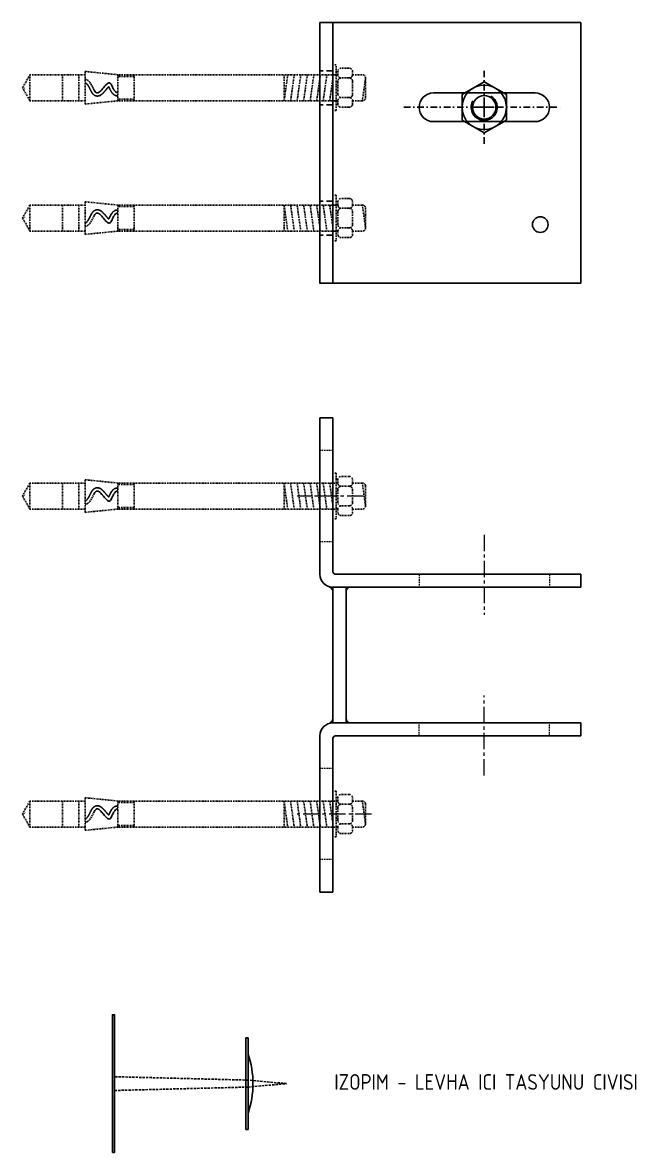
# Model space of a CAD drawing. Header units: millimetres. Extents: x -74804 to -74014, y 42042 to 42869.
# Drawn here: x -74804.5 to -74569.1, y 42042.5 to 42475.9 of the extents above; entities that cross this region are included whole.
import ezdxf

# ---------------------------------------------------------------- set-up
doc = ezdxf.new("R2010")
doc.units = ezdxf.units.MM
for name, pattern in [('CENTER', [2, 1.25, -0.25, 0.25, -0.25]), ('DASHDOT', [1, 0.5, -0.25, 0, -0.25]), ('HIDDEN', [0.375, 0.25, -0.125]), ('HIDDEN2', [0.1875, 0.125, -0.0625])]:
    doc.linetypes.add(name, pattern=pattern)
for name, color, linetype in [('ART_AKS', 1, 'DASHDOT'), ('ART_ANKRAJ', 83, 'Continuous'), ('ART_DUBEL', 55, 'Continuous'), ('ART_IZOPIM', 44, 'Continuous'), ('ART_YZ', 3, 'Continuous'), ('GÖR-PROFIL', 172, 'Continuous'), ('Vida-Aksesuar', 8, 'Continuous'), ('ÇELİK', 62, 'Continuous')]:
    doc.layers.add(name, color=color, linetype=linetype)
doc.layers.add('ART_AKSESUAR', color=11, linetype='Continuous', lineweight=13)
doc.styles.add('YZ', font='archs.shx', dxfattribs={"width": 0.7})

# ---------------------------------------------------------------- blocks, each defined once
blk = doc.blocks.new("120'lik_Dubel")
at = {"layer": 'ART_DUBEL', "linetype": 'DASHDOT'}
for p, q in [((9439.29, 62684.62), (9444.29, 62687.37)), ((9439.29, 62663.37), (9439.29, 62684.62)), ((9439.29, 62684.62), (9449.29, 62684.62)), ((9444.29, 62687.37), (9449.29, 62684.62)), ((9449.29, 62663.37), (9449.29, 62684.62)), ((9439.29, 62672.12), (9449.29, 62672.12)), ((9439.29, 62665.87), (9449.29, 62665.87)), ((9445.15, 62662.26), (9445.09, 62662.22)), ((9445.22, 62662.3), (9445.15, 62662.26)), ((9445.28, 62662.35), (9445.22, 62662.3)), ((9445.34, 62662.39), (9445.28, 62662.35)), ((9445.4, 62662.43), (9445.34, 62662.39)), ((9445.45, 62662.47), (9445.4, 62662.43)), ((9445.51, 62662.51), (9445.45, 62662.47)), ((9445.56, 62662.56), (9445.51, 62662.51)), ((9445.61, 62662.6), (9445.56, 62662.56)), ((9445.66, 62662.64), (9445.61, 62662.6)), ((9445.71, 62662.69), (9445.66, 62662.64)), ((9445.76, 62662.73), (9445.71, 62662.69)), ((9445.8, 62662.78), (9445.76, 62662.73)), ((9445.85, 62662.83), (9445.8, 62662.78)), ((9445.9, 62662.88), (9445.85, 62662.83)), ((9445.94, 62662.93), (9445.9, 62662.88)), ((9445.98, 62662.98), (9445.94, 62662.93)), ((9446.03, 62663.04), (9445.98, 62662.98)), ((9446.07, 62663.1), (9446.03, 62663.04)), ((9446.11, 62663.16), (9446.07, 62663.1)), ((9446.14, 62663.21), (9446.11, 62663.16)), ((9446.17, 62663.27), (9446.14, 62663.21)), ((9446.2, 62663.32), (9446.17, 62663.27)), ((9446.22, 62663.37), (9446.2, 62663.32)), ((9447.3, 62662.68), (9446.9, 62662.09)), ((9447.54, 62663.37), (9447.3, 62662.68)), ((9441.12, 62658.89), (9441.11, 62658.8)), ((9441.11, 62658.8), (9441.11, 62658.72)), ((9441.11, 62658.72), (9441.11, 62658.64)), ((9441.11, 62658.64), (9441.12, 62658.56)), ((9441.14, 62659.05), (9441.12, 62658.97)), ((9441.12, 62658.97), (9441.12, 62658.89)), ((9441.12, 62658.56), (9441.12, 62658.48)), ((9441.12, 62658.48), (9441.14, 62658.4)), ((9441.15, 62659.13), (9441.14, 62659.05)), ((9441.14, 62658.4), (9441.15, 62658.32)), ((9441.17, 62659.22), (9441.15, 62659.13)), ((9441.15, 62658.32), (9441.17, 62658.24)), ((9441.19, 62659.3), (9441.17, 62659.22)), ((9441.17, 62658.24), (9441.18, 62658.17)), ((9441.18, 62658.17), (9441.2, 62658.09)), ((9441.21, 62659.38), (9441.19, 62659.3)), ((9441.2, 62658.09), (9441.23, 62658.02)), ((9441.24, 62659.46), (9441.21, 62659.38)), ((9441.23, 62658.02), (9441.25, 62657.95)), ((9441.27, 62659.53), (9441.24, 62659.46)), ((9441.25, 62657.95), (9441.28, 62657.88)), ((9441.31, 62659.61), (9441.27, 62659.53)), ((9441.34, 62659.68), (9441.31, 62659.61)), ((9441.38, 62659.76), (9441.34, 62659.68)), ((9441.42, 62659.83), (9441.38, 62659.76)), ((9441.47, 62659.9), (9441.42, 62659.83)), ((9441.51, 62659.96), (9441.47, 62659.9)), ((9441.56, 62660.03), (9441.51, 62659.96)), ((9441.61, 62660.09), (9441.56, 62660.03)), ((9441.66, 62660.16), (9441.61, 62660.09)), ((9441.71, 62660.22), (9441.66, 62660.16)), ((9441.77, 62660.27), (9441.71, 62660.22)), ((9441.82, 62660.33), (9441.77, 62660.27)), ((9441.88, 62660.39), (9441.82, 62660.33)), ((9441.94, 62660.44), (9441.88, 62660.39)), ((9442, 62660.49), (9441.94, 62660.44)), ((9442.06, 62660.54), (9442, 62660.49)), ((9442.12, 62660.59), (9442.06, 62660.54)), ((9442.19, 62660.64), (9442.12, 62660.59)), ((9442.25, 62660.69), (9442.19, 62660.64)), ((9442.31, 62660.73), (9442.25, 62660.69)), ((9442.38, 62660.78), (9442.31, 62660.73)), ((9442.44, 62659.13), (9442.35, 62658.86)), ((9442.35, 62658.86), (9442.35, 62658.59)), ((9442.35, 62658.59), (9442.44, 62658.3)), ((9442.45, 62660.82), (9442.38, 62660.78)), ((9442.63, 62659.39), (9442.44, 62659.13)), ((9442.44, 62658.3), (9442.61, 62658.01)), ((9442.52, 62660.87), (9442.45, 62660.82)), ((9442.59, 62660.91), (9442.52, 62660.87)), ((9442.66, 62660.95), (9442.59, 62660.91)), ((9442.61, 62658.01), (9442.85, 62657.71)), ((9442.93, 62659.65), (9442.63, 62659.39)), ((9442.73, 62660.99), (9442.66, 62660.95)), ((9442.8, 62661.03), (9442.73, 62660.99)), ((9442.87, 62661.07), (9442.8, 62661.03)), ((9442.94, 62661.11), (9442.87, 62661.07)), ((9443.34, 62659.92), (9442.93, 62659.65)), ((9443.02, 62661.15), (9442.94, 62661.11)), ((9443.09, 62661.19), (9443.02, 62661.15)), ((9443.17, 62661.23), (9443.09, 62661.19)), ((9443.24, 62661.27), (9443.17, 62661.23)), ((9443.32, 62661.3), (9443.24, 62661.27)), ((9443.39, 62661.34), (9443.32, 62661.3)), ((9443.87, 62660.19), (9443.34, 62659.92)), ((9443.47, 62661.38), (9443.39, 62661.34)), ((9443.55, 62661.42), (9443.47, 62661.38)), ((9443.62, 62661.45), (9443.55, 62661.42)), ((9443.7, 62661.49), (9443.62, 62661.45)), ((9443.78, 62661.53), (9443.7, 62661.49)), ((9443.85, 62661.56), (9443.78, 62661.53)), ((9443.93, 62661.6), (9443.85, 62661.56)), ((9444.48, 62660.47), (9443.87, 62660.19)), ((9444.01, 62661.64), (9443.93, 62661.6)), ((9444.08, 62661.67), (9444.01, 62661.64)), ((9444.16, 62661.71), (9444.08, 62661.67)), ((9444.23, 62661.75), (9444.16, 62661.71)), ((9444.31, 62661.79), (9444.23, 62661.75)), ((9444.38, 62661.83), (9444.31, 62661.79)), ((9444.46, 62661.86), (9444.38, 62661.83)), ((9444.53, 62661.9), (9444.46, 62661.86)), ((9445.12, 62660.79), (9444.48, 62660.47)), ((9444.6, 62661.94), (9444.53, 62661.9)), ((9444.68, 62661.98), (9444.6, 62661.94)), ((9444.75, 62662.02), (9444.68, 62661.98)), ((9444.82, 62662.06), (9444.75, 62662.02)), ((9444.89, 62662.1), (9444.82, 62662.06)), ((9444.96, 62662.14), (9444.89, 62662.1)), ((9445.02, 62662.18), (9444.96, 62662.14)), ((9445.09, 62662.22), (9445.02, 62662.18)), ((9445.77, 62661.16), (9445.12, 62660.79)), ((9446.38, 62661.59), (9445.77, 62661.16)), ((9446.9, 62662.09), (9446.38, 62661.59)), ((9441.28, 62657.88), (9441.31, 62657.81)), ((9441.31, 62657.81), (9441.34, 62657.75)), ((9441.34, 62657.75), (9441.37, 62657.68)), ((9441.37, 62657.68), (9441.4, 62657.62)), ((9441.4, 62657.62), (9441.44, 62657.56)), ((9441.44, 62657.56), (9441.47, 62657.5)), ((9441.47, 62657.5), (9441.51, 62657.44)), ((9441.51, 62657.44), (9441.54, 62657.38)), ((9441.54, 62657.38), (9441.58, 62657.32)), ((9441.58, 62657.32), (9441.62, 62657.26)), ((9441.62, 62657.26), (9441.66, 62657.21)), ((9441.66, 62657.21), (9441.7, 62657.16)), ((9441.7, 62657.16), (9441.74, 62657.1)), ((9441.74, 62657.1), (9441.78, 62657.05)), ((9441.78, 62657.05), (9441.82, 62657)), ((9441.82, 62657), (9441.87, 62656.95)), ((9441.87, 62656.95), (9441.91, 62656.89)), ((9441.91, 62656.89), (9441.95, 62656.84)), ((9441.95, 62656.84), (9442, 62656.79)), ((9442, 62656.79), (9442.04, 62656.75)), ((9442.04, 62656.75), (9442.09, 62656.7)), ((9442.09, 62656.7), (9442.14, 62656.65)), ((9442.14, 62656.65), (9442.18, 62656.6)), ((9442.18, 62656.6), (9442.23, 62656.55)), ((9442.23, 62656.55), (9442.28, 62656.5)), ((9442.28, 62656.5), (9442.32, 62656.46)), ((9442.32, 62656.46), (9442.37, 62656.41)), ((9442.37, 62656.41), (9442.42, 62656.36)), ((9442.42, 62656.36), (9442.47, 62656.32)), ((9442.47, 62656.32), (9442.52, 62656.27)), ((9442.52, 62656.27), (9442.57, 62656.23)), ((9442.57, 62656.23), (9442.62, 62656.18)), ((9442.62, 62656.18), (9442.67, 62656.13)), ((9442.67, 62656.13), (9442.72, 62656.09)), ((9442.72, 62656.09), (9442.77, 62656.04)), ((9442.77, 62656.04), (9442.82, 62656)), ((9442.82, 62656), (9442.87, 62655.95)), ((9442.85, 62657.71), (9443.15, 62657.39)), ((9442.87, 62655.95), (9442.92, 62655.91)), ((9442.92, 62655.91), (9442.97, 62655.87)), ((9442.97, 62655.87), (9443.02, 62655.82)), ((9443.02, 62655.82), (9443.07, 62655.78)), ((9443.09, 62653.57), (9443.02, 62653.53)), ((9443.07, 62655.78), (9443.12, 62655.73)), ((9443.16, 62653.61), (9443.09, 62653.57)), ((9443.12, 62655.73), (9443.17, 62655.69)), ((9443.15, 62657.39), (9443.51, 62657.06)), ((9443.24, 62653.65), (9443.16, 62653.61)), ((9443.17, 62655.69), (9443.22, 62655.65)), ((9443.22, 62655.65), (9443.28, 62655.6)), ((9443.31, 62653.69), (9443.24, 62653.65)), ((9443.28, 62655.6), (9443.33, 62655.56)), ((9443.38, 62653.72), (9443.31, 62653.69)), ((9443.33, 62655.56), (9443.38, 62655.52)), ((9443.38, 62655.52), (9443.43, 62655.47)), ((9443.45, 62653.76), (9443.38, 62653.72)), ((9443.43, 62655.47), (9443.48, 62655.43)), ((9443.52, 62653.8), (9443.45, 62653.76)), ((9443.48, 62655.43), (9443.53, 62655.39)), ((9443.51, 62657.06), (9443.89, 62656.72)), ((9443.59, 62653.83), (9443.52, 62653.8)), ((9443.53, 62655.39), (9443.58, 62655.35)), ((9443.58, 62655.35), (9443.63, 62655.31)), ((9443.65, 62653.86), (9443.59, 62653.83)), ((9443.63, 62655.31), (9443.68, 62655.26)), ((9443.72, 62653.9), (9443.65, 62653.86)), ((9443.68, 62655.26), (9443.73, 62655.22)), ((9443.79, 62653.93), (9443.72, 62653.9)), ((9443.73, 62655.22), (9443.77, 62655.18)), ((9443.77, 62655.18), (9443.82, 62655.14)), ((9443.85, 62653.96), (9443.79, 62653.93)), ((9443.82, 62655.14), (9443.87, 62655.1)), ((9443.92, 62653.99), (9443.85, 62653.96)), ((9443.87, 62655.1), (9443.92, 62655.06)), ((9443.89, 62656.72), (9444.29, 62656.38)), ((9443.92, 62655.06), (9443.96, 62655.02)), ((9443.98, 62654.02), (9443.92, 62653.99)), ((9443.96, 62655.02), (9444.01, 62654.98)), ((9444.04, 62654.05), (9443.98, 62654.02)), ((9444.01, 62654.98), (9444.06, 62654.94)), ((9444.1, 62654.08), (9444.04, 62654.05)), ((9444.06, 62654.94), (9444.1, 62654.9)), ((9444.1, 62654.9), (9444.15, 62654.87)), ((9444.16, 62654.11), (9444.1, 62654.08)), ((9444.15, 62654.87), (9444.19, 62654.83)), ((9444.22, 62654.13), (9444.16, 62654.11)), ((9444.19, 62654.83), (9444.23, 62654.79)), ((9444.28, 62654.16), (9444.22, 62654.13)), ((9444.23, 62654.79), (9444.27, 62654.75)), ((9444.27, 62654.75), (9444.31, 62654.72)), ((9444.33, 62654.18), (9444.28, 62654.16)), ((9444.29, 62656.38), (9444.68, 62656.05)), ((9444.31, 62654.72), (9444.35, 62654.68)), ((9444.38, 62654.21), (9444.33, 62654.18)), ((9444.35, 62654.68), (9444.39, 62654.65)), ((9444.42, 62654.23), (9444.38, 62654.21)), ((9444.39, 62654.65), (9444.43, 62654.62)), ((9444.47, 62654.25), (9444.42, 62654.23)), ((9444.43, 62654.62), (9444.46, 62654.59)), ((9444.46, 62654.59), (9444.49, 62654.56)), ((9444.5, 62654.27), (9444.47, 62654.25)), ((9444.49, 62654.56), (9444.52, 62654.53)), ((9444.54, 62654.29), (9444.5, 62654.27)), ((9444.52, 62654.53), (9444.55, 62654.5)), ((9444.57, 62654.31), (9444.54, 62654.29)), ((9444.55, 62654.5), (9444.57, 62654.48)), ((9444.57, 62654.48), (9444.6, 62654.46)), ((9444.59, 62654.33), (9444.57, 62654.31)), ((9444.61, 62654.35), (9444.59, 62654.33)), ((9444.6, 62654.46), (9444.61, 62654.44)), ((9444.61, 62654.44), (9444.62, 62654.42)), ((9444.62, 62654.36), (9444.61, 62654.35)), ((9444.62, 62654.42), (9444.63, 62654.4)), ((9444.63, 62654.38), (9444.62, 62654.36)), ((9444.63, 62654.4), (9444.63, 62654.38)), ((9444.68, 62656.05), (9445.06, 62655.73)), ((9445.06, 62655.73), (9445.41, 62655.42)), ((9445.41, 62655.42), (9445.71, 62655.12)), ((9445.71, 62655.12), (9445.94, 62654.85)), ((9445.97, 62653.73), (9445.72, 62653.52)), ((9445.94, 62654.85), (9446.1, 62654.6)), ((9446.12, 62653.93), (9445.97, 62653.73)), ((9446.1, 62654.6), (9446.19, 62654.37)), ((9446.2, 62654.15), (9446.12, 62653.93)), ((9446.19, 62654.37), (9446.2, 62654.15)), ((9439.29, 62566.5), (9439.29, 62650.87)), ((9439.91, 62644.62), (9439.91, 62650.87)), ((9441.2, 62651.16), (9441.16, 62650.87)), ((9441.25, 62651.42), (9441.2, 62651.16)), ((9441.3, 62651.64), (9441.25, 62651.42)), ((9441.37, 62651.83), (9441.3, 62651.64)), ((9441.44, 62651.99), (9441.37, 62651.83)), ((9441.51, 62652.13), (9441.44, 62651.99)), ((9441.58, 62652.26), (9441.51, 62652.13)), ((9441.66, 62652.37), (9441.58, 62652.26)), ((9441.73, 62652.47), (9441.66, 62652.37)), ((9441.81, 62652.56), (9441.73, 62652.47)), ((9441.88, 62652.65), (9441.81, 62652.56)), ((9441.95, 62652.72), (9441.88, 62652.65)), ((9442.02, 62652.8), (9441.95, 62652.72)), ((9442.09, 62652.86), (9442.02, 62652.8)), ((9442.16, 62652.93), (9442.09, 62652.86)), ((9442.23, 62652.99), (9442.16, 62652.93)), ((9442.3, 62653.05), (9442.23, 62652.99)), ((9442.37, 62653.1), (9442.3, 62653.05)), ((9442.44, 62653.16), (9442.37, 62653.1)), ((9442.46, 62651.31), (9442.41, 62650.87)), ((9442.51, 62653.21), (9442.44, 62653.16)), ((9442.68, 62651.7), (9442.46, 62651.31)), ((9442.59, 62653.26), (9442.51, 62653.21)), ((9442.66, 62653.31), (9442.59, 62653.26)), ((9442.73, 62653.35), (9442.66, 62653.31)), ((9443.03, 62652.05), (9442.68, 62651.7)), ((9442.8, 62653.4), (9442.73, 62653.35)), ((9442.88, 62653.44), (9442.8, 62653.4)), ((9442.95, 62653.49), (9442.88, 62653.44)), ((9443.02, 62653.53), (9442.95, 62653.49)), ((9443.46, 62652.35), (9443.03, 62652.05)), ((9443.96, 62652.62), (9443.46, 62652.35)), ((9444.47, 62652.87), (9443.96, 62652.62)), ((9444.95, 62653.1), (9444.47, 62652.87)), ((9445.38, 62653.31), (9444.95, 62653.1)), ((9445.72, 62653.52), (9445.38, 62653.31)), ((9448.66, 62644.62), (9448.66, 62650.87)), ((9439.29, 62644.62), (9449.29, 62644.62)), ((9439.29, 62587.12), (9449.29, 62587.12)), ((9439.29, 62587.12), (9449.29, 62585.71)), ((9439.29, 62584.62), (9449.29, 62583.21)), ((9439.89, 62585.73), (9439.89, 62585.73)), ((9439.29, 62582.12), (9449.29, 62580.71)), ((9439.29, 62579.62), (9449.29, 62578.21)), ((9439.29, 62577.12), (9449.29, 62575.71)), ((9439.29, 62574.62), (9449.29, 62573.21)), ((9439.29, 62572.12), (9449.29, 62570.71)), ((9435.54, 62568.37), (9453.04, 62568.37)), ((9435.54, 62567.12), (9435.54, 62568.37)), ((9435.54, 62567.12), (9453.04, 62567.12)), ((9439.29, 62569.62), (9448.13, 62568.37)), ((9453.04, 62567.12), (9453.04, 62568.37)), ((9436.79, 62562.12), (9436.79, 62565.25)), ((9439.29, 62566.5), (9438.04, 62566.5)), ((9440.54, 62562.12), (9440.54, 62565.25)), ((9441.79, 62566.5), (9446.79, 62566.5)), ((9449.29, 62566.5), (9450.54, 62566.5)), ((9451.79, 62562.12), (9451.79, 62565.25)), ((9439.29, 62560.87), (9438.04, 62560.87)), ((9449.29, 62560.87), (9450.54, 62560.87)), ((9449.29, 62557.12), (9449.29, 62560.87)), ((9440.54, 62555.87), (9448.04, 62555.87))]:
    blk.add_line(p, q, dxfattribs=at)
blk.add_lwpolyline([(9448.13, 62555.87), (9439.29, 62557.12), (9439.29, 62560.87, 0.414214), (9440.54, 62562.12, 0.414214), (9441.79, 62560.87), (9446.79, 62560.87, 0.414214), (9448.04, 62562.12), (9448.04, 62565.25, -0.414214), (9449.29, 62566.5), (9449.29, 62650.87), (9450.54, 62663.37), (9438.04, 62663.37), (9439.29, 62650.87), (9449.29, 62650.87)], format="xyb", dxfattribs=at)
for centre, start, end in [((9438.04, 62565.25), 90, 180), ((9439.29, 62565.25), 0, 90), ((9441.79, 62565.25), 90, 180), ((9446.79, 62565.25), 0, 90), ((9450.54, 62565.25), 0, 90), ((9438.04, 62562.12), 180, 270), ((9449.29, 62562.12), 180, 270), ((9450.54, 62562.12), 270, 0), ((9440.54, 62557.12), 180, 270), ((9448.04, 62557.12), 270, 0)]:
    blk.add_arc(centre, 1.25, start, end, dxfattribs=at)
blk.add_solid([(9444.23, 62686.99), (9444.46, 62686.75), (9443.63, 62686.17)], dxfattribs=at)
blk = doc.blocks.new('yatay ankraj')
at = {"layer": 'ART_AKS', "ltscale": 5}
for p, q in [((18561.2, 1554.47), (18561.2, 1582.45)), ((18530.4, 1568.46), (18590.4, 1568.46))]:
    blk.add_line(p, q, dxfattribs=at)
at = {"layer": 'ART_ANKRAJ', "ltscale": 10}
blk.add_line((18503.2, 1500.96), (18503.2, 1600.96), dxfattribs=at)
blk.add_lwpolyline([(18498.2, 1600.96), (18598.2, 1600.96), (18598.2, 1500.96), (18498.2, 1500.96), (18498.2, 1600.96)], dxfattribs=at)
blk.add_lwpolyline([(18541.7, 1573.96), (18580.7, 1573.96, -0.414214), (18586.2, 1568.46), (18586.2, 1568.46, -0.414214), (18580.7, 1562.96), (18541.7, 1562.96, -0.414214), (18536.2, 1568.46), (18536.2, 1568.46, -0.414214)], format="xyb", close=True, dxfattribs=at)
blk.add_circle((18582.69, 1523.46), 3, dxfattribs=at)
at = {"layer": 'Vida-Aksesuar'}
for p, q in [((18561.2, 1571.76), (18561.2, 1565.46)), ((18557.5, 1568.46), (18564.6, 1568.46))]:
    blk.add_line(p, q, dxfattribs=at)
blk.add_lwpolyline([(18552.7, 1563.55), (18552.7, 1573.37), (18561.2, 1578.28), (18569.7, 1573.37), (18569.7, 1563.55), (18561.2, 1558.65)], close=True, dxfattribs=at)
for radius in [8.5, 4.5]:
    blk.add_circle((18561.2, 1568.46), radius, dxfattribs=at)
blk.add_arc((18561.2, 1568.46), 5, 150, 60, dxfattribs=at)
at = {"layer": 'ÇELİK', "linetype": 'HIDDEN', "ltscale": 10}
for p, q in [((18503.2, 1582.46), (18498.2, 1582.46)), ((18503.2, 1569.46), (18498.2, 1569.46)), ((18503.2, 1532.46), (18498.2, 1532.46)), ((18503.2, 1519.46), (18498.2, 1519.46))]:
    blk.add_line(p, q, dxfattribs=at)
at = {"layer": 'ART_AKSESUAR', "extrusion": (0, 0, -1), "xscale": -1, "zscale": -1, "rotation": 270}
blk.add_blockref("120'lik_Dubel", (-81071.57, -7868.33), dxfattribs=at)
at = {"layer": 'ART_AKSESUAR', "extrusion": (0, 0, -1), "zscale": -1, "rotation": 270}
blk.add_blockref("120'lik_Dubel", (-81071.57, 10970.25), dxfattribs=at)
blk = doc.blocks.new('*U12')
at = {"layer": 'ART_ANKRAJ'}
for points in [[(17845.69, 1340.05), (17845.69, 1338.83), (17847.13, 1338.83, -0.267221)], [(17897.69, 1340.05), (17897.69, 1338.83), (17896.24, 1338.83, 0.267221)], [(17845.69, 1332.61), (17845.69, 1333.83), (17847.13, 1333.83, 0.267221)], [(17897.69, 1332.61), (17897.69, 1333.83), (17896.24, 1333.83, -0.267221)]]:
    blk.add_hatch(color=256, dxfattribs=at).paths.add_polyline_path(points)
at = {"layer": 'ART_ANKRAJ', "color": 0, "linetype": 'CENTER', "lineweight": 5, "ltscale": 5}
for p, q in [((17810.69, 1324.03), (17810.69, 1352.5)), ((17932.69, 1327.18), (17932.69, 1352.5)), ((17825.54, 1280.83), (17856.2, 1280.83)), ((17917.83, 1280.83), (17887.17, 1280.83))]:
    blk.add_line(p, q, dxfattribs=at)
at = {"layer": 'ART_ANKRAJ'}
for p, q in [((17840.69, 1343.83), (17780.69, 1343.83)), ((17780.69, 1338.83), (17780.69, 1343.83)), ((17902.69, 1343.83), (17962.69, 1343.83)), ((17962.69, 1338.83), (17962.69, 1343.83)), ((17839.69, 1338.83), (17780.69, 1338.83)), ((17840.69, 1243.83), (17840.69, 1337.83)), ((17845.69, 1243.83), (17845.69, 1338.83)), ((17897.69, 1243.83), (17897.69, 1338.83)), ((17902.69, 1243.83), (17902.69, 1337.83)), ((17903.69, 1338.83), (17962.69, 1338.83)), ((17840.69, 1243.83), (17845.69, 1243.83)), ((17902.69, 1243.83), (17897.69, 1243.83))]:
    blk.add_line(p, q, dxfattribs=at)
at = {"layer": 'ART_ANKRAJ', "color": 0, "linetype": 'HIDDEN2', "lineweight": 5, "ltscale": 5}
for p, q in [((17793.19, 1338.83), (17793.19, 1343.83)), ((17828.19, 1338.83), (17828.19, 1343.83)), ((17915.19, 1338.83), (17915.19, 1343.83)), ((17950.19, 1338.83), (17950.19, 1343.83)), ((17840.69, 1305.83), (17845.69, 1305.83)), ((17902.69, 1305.83), (17897.69, 1305.83)), ((17840.69, 1255.83), (17845.69, 1255.83)), ((17902.69, 1255.83), (17897.69, 1255.83))]:
    blk.add_line(p, q, dxfattribs=at)
at = {"layer": 'ART_ANKRAJ'}
blk.add_lwpolyline([(17897.69, 1333.83), (17845.69, 1333.83), (17845.69, 1338.83), (17897.69, 1338.83)], close=True, dxfattribs=at)
for centre, radius, start, end in [((17840.69, 1338.83), 5, 0, 90), ((17902.69, 1338.83), 5, 90, 180), ((17847.47, 1340.69), 1.89, 199.8138, 259.6581), ((17895.9, 1340.69), 1.89, 280.3419, 340.1862), ((17839.69, 1337.83), 1, 0, 90), ((17903.69, 1337.83), 1, 90, 180), ((17847.47, 1331.97), 1.89, 100.3419, 160.1862), ((17895.9, 1331.97), 1.89, 19.8138, 79.6581)]:
    blk.add_arc(centre, radius, start, end, dxfattribs=at)
at = {"layer": 'ART_AKSESUAR', "extrusion": (0, 0, -1), "zscale": -1}
for p in [(-27254.98, -61229.54), (-27376.98, -61229.54)]:
    blk.add_blockref("120'lik_Dubel", p, dxfattribs=at)
blk = doc.blocks.new('*U9')
for p, q in [((-14.79, -5), (-14.79, 5)), ((-14.79, 5), (-14.54, 5)), ((-14.54, 5), (-14.54, -5)), ((-14.54, -5), (-14.79, -5))]:
    blk.add_line(p, q)
at = {"linetype": 'HIDDEN'}
for p, q in [((-14.79, 0.38), (-18.98, 0)), ((-18.98, 0), (-14.79, -0.38)), ((-0.25, 0.75), (-14.79, 0.38)), ((-14.79, -0.38), (-0.25, -0.75))]:
    blk.add_line(p, q, dxfattribs=at)
blk.add_lwpolyline([(0, 7.5), (0, -7.5), (-0.25, -7.5), (-0.25, 7.5)], close=True)
blk.add_arc((-5.13, 0), 10.19, 161.5675, 198.4325)

msp = doc.modelspace()

# ---------------------------------------------------------------- block references
msp.add_blockref('yatay ankraj', (-93188.66, 40874.97))
at = {"layer": 'ART_IZOPIM', "xscale": 3.52, "yscale": 3.52, "zscale": 3.52, "rotation": 180}
msp.add_blockref('*U9', (-74770.06, 42068.86), dxfattribs=at)
at = {"layer": 'GÖR-PROFIL', "rotation": 90}
msp.add_blockref('*U12', (-73346.64, 24361.59), dxfattribs=at)

# ---------------------------------------------------------------- texts
at = {"layer": 'ART_YZ', "style": 'YZ'}
msp.add_text('IZOPIM - LEVHA ICI TASYUNU CIVISI', height=6, dxfattribs=at).set_placement((-74684.96, 42066.48))

doc.saveas('drawing.dxf')
